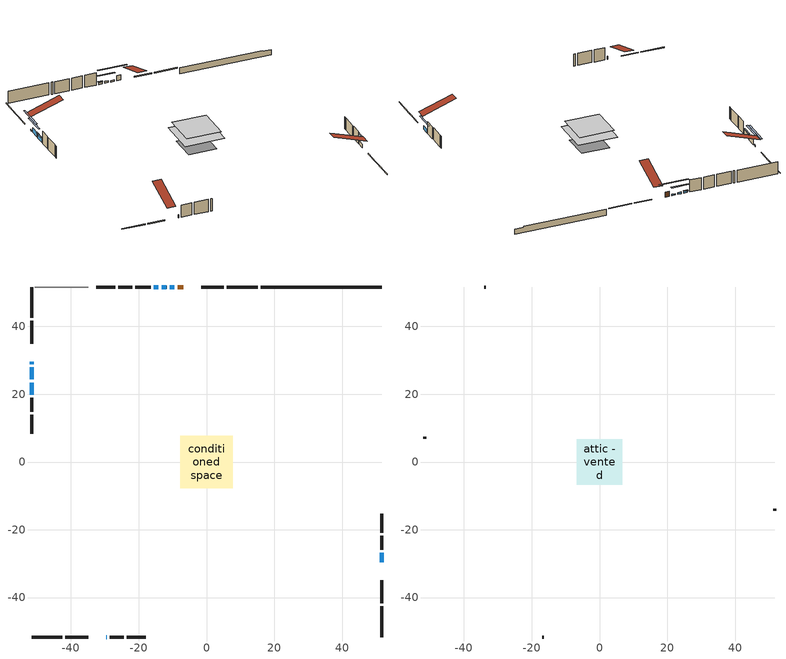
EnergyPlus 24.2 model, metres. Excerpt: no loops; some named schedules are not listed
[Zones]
conditioned space
 floor othersidecoefficients (Floor1 construction): -2.17,-2.17 -2.17,2.17 2.17,2.17 2.17,-2.17 z0.46
 floor adiabatic (AdiabaticFloorConstruction): -7.68,-7.68 -7.68,7.68 7.68,7.68 7.68,-7.68 z2.9
 floor foundation (Slab1 construction): -5.43,-5.43 -5.43,5.43 5.43,5.43 5.43,-5.43 z-1.93
 wall outside (RimJoist1 construction): 15.1,51.63 6,51.63 / -51.63,-51.63 -42.53,-51.63 / -51.63,51.63 -51.63,42.53 / 51.63,-51.63 51.63,-42.53 z0.46:0.76
 wall outside (RimJoist2 construction): 5.07,51.63 -1.6,51.63 / -41.6,-51.63 -34.93,-51.63 / -51.63,41.6 -51.63,34.93 / 51.63,-41.6 51.63,-34.93 z0.46:0.76
 wall outside (AdiabaticWallConstruction 1): -6.91,51.63 -8.52,51.63 z0.46:2.49
 wall outside (AdiabaticWallConstruction): -29.62,-51.63 -29.41,-51.63 z0.46:1.68; -9.45,51.63 -10.87,51.63 / -51.63,29.62 -51.63,28.91 z0.46:0.99; 51.63,-29.62 51.63,-26.79 z0.46:1.93; -11.8,51.63 -13.24,51.63 z0.46:1.26; -51.63,27.98 -51.63,24.37 / -51.63,23.45 -51.63,19.84 z0.46:2.43; -14.17,51.63 -15.59,51.63 z0.46:1.24
 wall outside (Wall2 construction): -21.96,51.63 -26.03,51.63 / -28.48,-51.63 -24.41,-51.63 / -51.63,18.91 -51.63,14.84 / 51.63,-25.86 51.63,-21.79 z0.46:5.34
 wall outside (Wall3 construction): -26.96,51.63 -32.56,51.63 / -23.48,-51.63 -17.89,-51.63 / -51.63,13.91 -51.63,8.32 / 51.63,-20.86 51.63,-15.26 z0.46:5.34
 wall foundation (FoundationWall1 construction): 16.03,51.63,-1.93 16.03,51.63,0.46 48.07,51.63,0.46 48.07,51.63,0.14 51.63,51.63,0.14 51.63,51.63,-1.93
 wall othersidecoefficients (Wall1 construction): -16.52,51.63 -21.03,51.63 z0.46:5.34
 wall adiabatic (Wall6 construction): -34.89,51.63 -50.7,51.63 z0.46:5.34
 window (WindowConstruction 5): -29.62,-51.63 -29.41,-51.63 z0.46:1.68
 window (WindowConstruction 6): -9.45,51.63 -10.87,51.63 z0.46:0.99
 window (WindowConstruction 7): -51.63,29.62 -51.63,28.91 z0.46:0.99
 window (WindowConstruction): 51.63,-29.62 51.63,-26.79 z0.46:1.93
 window (WindowConstruction 1): -11.8,51.63 -13.24,51.63 z0.46:1.26
 window (WindowConstruction 2): -51.63,27.98 -51.63,24.38 z0.46:2.43
 window (WindowConstruction 3): -14.17,51.63 -15.59,51.63 z0.46:1.24
 window (WindowConstruction 4): -51.63,23.45 -51.63,19.84 z0.46:2.43
 door (Door): -6.91,51.63 -8.52,51.63 z0.46:2.49
 ceiling adiabatic (AdiabaticFloorConstruction): 7.68,-7.68 7.68,7.68 -7.68,7.68 -7.68,-7.68 z2.9
attic - vented
 floor to conditioned space (Floor2 construction Reversed): -6.73,-6.73 -6.73,6.73 6.73,6.73 6.73,-6.73 z5.34
 wall outside (Wall4 construction): -33.49,51.63 -33.96,51.63 / -16.96,-51.63 -16.49,-51.63 / -51.63,7.39 -51.63,6.92 / 51.63,-14.33 51.63,-13.86 z0.46:5.34
 roof outside (Roof1 construction): -5.98,51.63,5.34 -5.98,38.52,9.7 -2.53,38.52,9.7 -2.53,51.63,5.34; -30.55,-51.63,5.34 -30.55,-38.52,9.7 -34,-38.52,9.7 -34,-51.63,5.34; -51.63,30.55,5.34 -38.52,30.55,9.7 -38.52,34,9.7 -51.63,34,5.34; 51.63,-30.55,5.34 38.52,-30.55,9.7 38.52,-34,9.7 51.63,-34,5.34
shading: -15.91,51.63 -4.41,51.63 -4.41,52.1 -15.91,52.1 z6.03; -51.63,23.87 -51.63,34.66 -52.1,34.66 -52.1,23.87 z6.03; 51.63,-24.17 51.63,-32.24 52.1,-32.24 52.1,-24.17 z4.55; -15.86,51.63 -9.18,51.63 -9.18,52.1 -15.86,52.1 z3.88; -51.63,21.75 -51.63,30.6 -52.1,30.6 -52.1,21.75 z5.05; -15.79,51.63 -13.97,51.63 -13.97,52.1 -15.79,52.1 z1.44; -51.63,19.64 -51.63,23.65 -52.1,23.65 -52.1,19.64 z2.63
[Building]
Building 1: Terrain=Suburbs
[Site:Location]
Toronto City Centre_ON: Latitude {deg}=43.63; Longitude {deg}=-79.39; Time Zone {hr}=-5; Elevation {m}=77; Keep Site Location Information=Yes
[Site:GroundTemperature:Shallow]
5.01852, 3.26908, 3.12898, 3.95918, 7.29196, 10.6092, 13.4851, 15.3069, 15.4617, 13.9799, 11.1774, 7.9619
[Site:WaterMainsTemperature]
Calculation Method=Schedule; Temperature Schedule=mains temperature schedule
[Material] Roughness=Rough; Thermal Absorptance=0.9
Name | Thickness {m} | Conductivity {W/m-K} | Density {kg/m3} | Specific Heat {J/kg-K} | Solar Absorptance | Visible Absorptance
asphalt or fiberglass shingles | 0.00635 | 0.162714 | 1121.4 | 1465.45 | 0.4 | 0.4
ceiling loosefill ins | 0.0846667 | 0.0480833 | 16.02 | 1046.75 | 0.7 | 0.7
ceiling stud and cavity | 0.1397 | 0.0937792 | 65.682 | 1177.47 | 0.7 | 0.7
concrete 4.0 in. | 0.1016 | 1.803125 | 2242.8 | 837.4 | 0.7 | 0.7
concrete 8.0 in. | 0.2032 | 1.803125 | 2242.8 | 837.4 | 0.7 | 0.7
door material | 0.04445 | 0.053851 | 512.64 | 1214.23 | 0.7 | 0.7
exterior vertical ins | 0.639447 | 0.029427 | 32.04 | 1214.23 | 0.7 | 0.7
floor covering | 0.0127 | 0.0433444 | 54.468 | 1339.84 | 0.6 | 0.6
floor rigid ins | 0.051816 | 0.029427 | 32.04 | 1214.23 | 0.7 | 0.7
floor rigid ins 1; wall rigid ins | 0.512978 | 0.029427 | 32.04 | 1214.23 | 0.7 | 0.7
floor stud and cavity | 0.1397 | 0.0903722 | 92.3553 | 1139.71 | 0.7 | 0.7
floor stud and cavity 1 | 0.1397 | 1.75129 | 37.0049 | 1207.88 | 0.7 | 0.7
furniture material conditioned space 1 | 0.1524 | 0.115458 | 640.8 | 1214.23 | 0.6 | 0.6
gypsum board | 0.0127 | 0.160291 | 801 | 837.4 | 0.6 | 0.6
gypsum board 1 | 0.0127 | 0.160291 | 801 | 837.4 | 0.7 | 0.7
osb sheathing 0.5 in. | 0.0127 | 0.115458 | 512.64 | 1214.23 | 0.4 | 0.4
osb sheathing 0.5 in. 1 | 0.0127 | 0.115458 | 512.64 | 1214.23 | 0.7 | 0.7
osb sheathing 0.75 in. | 0.01905 | 0.115458 | 512.64 | 1214.23 | 0.7 | 0.7
osb sheathing 2.0 in. | 0.0508 | 0.115458 | 512.64 | 1214.23 | 0.7 | 0.7
rim joist stud and cavity | 0.0508 | 0.0451784 | 125.044 | 1163.47 | 0.6 | 0.6
rim joist stud and cavity 1 | 0.0508 | 0.107068 | 50.32683 | 1063.81 | 0.6 | 0.6
slab rigid ins | 0.588449 | 0.029427 | 32.04 | 1214.23 | 0.7 | 0.7
wall stud and cavity | 0.1397 | 0.081662 | 139.0536 | 1170.24 | 0.7 | 0.7
wall stud and cavity 1 | 0.1397 | 0.0827303 | 139.0536 | 1170.24 | 0.7 | 0.7
wall stud and cavity 2 | 0.1397 | 0.0823012 | 139.0536 | 1170.24 | 0.7 | 0.7
wall stud and cavity 3 | 0.0889 | 6.1454 | 50.32683 | 1063.81 | 0.6 | 0.6
wall stud and cavity 4 | 0.1397 | 0.0750922 | 139.0536 | 1170.24 | 0.7 | 0.7
wall stud and cavity 5 | 0.0889 | 0.380278 | 52.3479 | 1209.89 | 0.7 | 0.7
wall stud and cavity 6 | 0.0889 | 0.391764 | 83.0341 | 1211.67 | 0.7 | 0.7
wood siding | 0.0254 | 0.102417 | 544.68 | 1172.36 | 0.4 | 0.4
wood siding 1 | 0.00254 | 0.102417 | 544.68 | 1172.36 | 0.4 | 0.4
wood siding 2; wood siding 3; wood siding 4 | 0.0254 | 0.102417 | 544.68 | 1172.36 | 0.7 | 0.7
[WindowMaterial:SimpleGlazingSystem]
Name | U-Factor {W/m2-K} | Solar Heat Gain Coefficient
WindowMaterial | 2.88329 | 0.7
WindowMaterial 1 | 2.972433 | 0.61
WindowMaterial 2 | 2.88499 | 0.7
WindowMaterial 3 | 2.94177 | 0.65
WindowMaterial 4 | 6.93965 | 0.69
WindowMaterial 5 | 4.47029 | 0.64
[Construction]
AdiabaticFloorConstruction: floor stud and cavity 1, floor rigid ins 1, osb sheathing 0.75 in., floor covering
AdiabaticWallConstruction: wood siding 3, wall rigid ins, wall stud and cavity 5, gypsum board
AdiabaticWallConstruction 1: wood siding 4, wall rigid ins, wall stud and cavity 5, gypsum board
Door: door material
Floor1 construction: floor stud and cavity, floor rigid ins, osb sheathing 0.75 in., floor covering
Floor2 construction Reversed: gypsum board, ceiling stud and cavity, ceiling loosefill ins
FoundationWall1 construction: concrete 8.0 in., gypsum board 1
furniture construction conditioned space 1: furniture material conditioned space 1
PartitionWallConstruction: gypsum board, wall stud and cavity 6, gypsum board
RimJoist1 construction: wood siding 2, osb sheathing 2.0 in., rim joist stud and cavity
RimJoist2 construction: wood siding 2, rim joist stud and cavity 1
Roof1 construction: asphalt or fiberglass shingles
Slab1 construction: slab rigid ins, concrete 4.0 in.
Wall1 construction: osb sheathing 0.5 in., wall stud and cavity, gypsum board
Wall2 construction: wood siding, osb sheathing 0.5 in. 1, wall stud and cavity 1, gypsum board
Wall3 construction: wood siding, osb sheathing 0.5 in. 1, wall stud and cavity 2, gypsum board
Wall4 construction: wood siding 1, wall stud and cavity 3
Wall6 construction: osb sheathing 0.5 in., wall stud and cavity 4, gypsum board
WindowConstruction: WindowMaterial
WindowConstruction 1: WindowMaterial 1
WindowConstruction 2; WindowConstruction 4: WindowMaterial 2
WindowConstruction 3: WindowMaterial 3
WindowConstruction 5: WindowMaterial 4
WindowConstruction 6; WindowConstruction 7: WindowMaterial 5
[Zone] Multiplier=1; Part of Total Floor Area=Yes
Name | Volume {m3}
attic - vented | 128.341
conditioned space | 898.6
[Space]
Name | Zone | Volume {m3}
attic - vented 1 | attic - vented | 128.341
conditioned space 1 | conditioned space | 898.6
[ZoneInfiltration:EffectiveLeakageArea]
infil attic - vented 1: Zone or Space=attic - vented 1; Schedule=Always On Discrete; Effective Air Leakage Area {cm2}=7621.05; Stack Coefficient=0.000642864; Wind Coefficient=1.71309e-05
[ZoneMixing]
whole house fan mix: Zone or Space=attic - vented; Schedule=Always On Continuous; Design Flow Rate Calculation Method=Flow/Zone; Design Flow Rate {m3/s}=0; Source Zone or Space=conditioned space
[SurfaceProperty:OtherSideCoefficients]
other non-freezing space: Combined Convective/Radiative Film Coefficient {W/m2-K}=8.35; Constant Temperature Coefficient=1; External Dry-Bulb Temperature Coefficient=0; Ground Temperature Coefficient=0; Wind Speed Coefficient=0; Zone Air Temperature Coefficient=0; Constant Temperature Schedule=other non-freezing space; Previous Other Side Temperature Coefficient=0
[SurfaceProperty:ExposedFoundationPerimeter]
Slab1: Exposed Perimeter Calculation Method=TotalExposedPerimeter; Total Exposed Perimeter {m}=35.6
[InternalMass] Zone or ZoneList=conditioned space; Space or SpaceList=conditioned space 1
Name | Construction | Surface Area {m2}
furniture mass conditioned space 1 | furniture construction conditioned space 1 | 149.28
partition wall mass | PartitionWallConstruction | 373.201
[Lights]
interior lighting: Zone or ZoneList or Space or SpaceList=conditioned space 1; Schedule=interior lighting schedule; Design Level Calculation Method=LightingLevel; Lighting Level {W}=343.2; Return Air Fraction=0; Fraction Radiant=0.6; Fraction Visible=0.2; Fraction Replaceable=1
[People]
occupants: Zone or ZoneList or Space or SpaceList=conditioned space 1; Number of People Schedule=occupants schedule; Number of People Calculation Method=People; Number of People=3; Fraction Radiant=0.314171; Sensible Heat Fraction=0.56303; Activity Level Schedule=occupants activity schedule; Carbon Dioxide Generation Rate {m3/s-W}=0; Enable ASHRAE 55 Comfort Warnings=No; Mean Radiant Temperature Calculation Type=EnclosureAveraged
[ElectricEquipment] Zone or ZoneList or Space or SpaceList=conditioned space 1; Design Level Calculation Method=EquipmentLevel
Name | Schedule | Design Level {W} | Fraction Latent | Fraction Radiant | Fraction Lost
clothes dryer | clothes dryer schedule | 140.772 | 0.015 | 0.081 | 0.85
clothes washer | clothes washer schedule | 32.1985 | 0.03 | 0.162 | 0.7
cooking range | cooking range schedule | 208.969 | 0.08 | 0.432 | 0.2
dishwasher | dishwasher schedule | 66.8632 | 0.3 | 0.18 | 0.4
fridge | fridge schedule | 72.9452 | 0 | 0.6 | 0
mech vent bath fan 0 | mech vent bath fan 0 schedule | 50.2 | 0 | 0 | 1
mech vent bath fan 1 | mech vent bath fan 1 schedule | 50.2 | 0 | 0 | 1
mech vent house fan | mech vent house fan schedule | 0.95 | 0 | 0 | 1
mech vent house fan cfis | mech vent house fan cfis schedule | 0 | 0 | 0 | 0
mech vent range fan 0 | mech vent range fan 0 schedule | 57 | 0 | 0 | 1
misc plug loads | misc plug loads schedule | 494.7 | 0.045 | 0.513 | 0.1
whole house fan | Always On Discrete | 0 | 0 | 0 | 1
[OtherEquipment] Zone or ZoneList or Space or SpaceList=conditioned space 1; Design Level Calculation Method=EquipmentLevel
Name | Fuel Type | Schedule | Design Level {W} | Fraction Latent | Fraction Radiant | Fraction Lost
clothes dryer 1 | Electricity | clothes dryer schedule | 0 | 0.015 | 0.081 | 0.85
cooking range 1 | Electricity | cooking range schedule | 0 | 0.08 | 0.432 | 0.2
general water use latent | None | general water use schedule | 59.3978 | 1 | 0 | 0
general water use sensible | None | general water use schedule | -58.539 | 0 | 0.6 | 0
mech vent house fan latent load | None | Always On Discrete | 0 | 1 | 0 | 0
mech vent house fan sensible load | None | Always On Discrete | 0 | 0 | 0 | 0
water heater energy adjustment1 | NaturalGas | Always On Discrete | 0.01 | 0 | 0 | 1
[ZoneInfiltration:DesignFlowRate] Zone or ZoneList or Space or SpaceList=conditioned space 1; Schedule=Always On Discrete; Design Flow Rate Calculation Method=Flow/Zone; Design Flow Rate {m3/s}=0
infil flow; natural vent flow; whole house fan flow
[AvailabilityManager:Scheduled]
central ac and furnace airloop Availability Manager: Schedule=Always On Discrete
[Foundation:Kiva]
Foundation Kiva 1: Initial Indoor Air Temperature {C}=18; Wall Height Above Grade {m}=0.460004; Wall Depth Below Slab {m}=0.2032; Custom Block Material Name 1=exterior vertical ins; Custom Block Depth 1 {m}=2.39; Custom Block X Position 1 {m}=0.2159; Custom Block Z Position 1 {m}=0
[Foundation:Kiva:Settings]
Soil Conductivity {W/m-K}=0.849921; Soil Density {kg/m3}=1842.3; Soil Specific Heat {J/kg-K}=418.7; Ground Solar Absorptivity=0.9; Ground Thermal Absorptivity=0.9; Ground Surface Roughness {m}=0.03; Far-Field Width {m}=40; Deep-Ground Boundary Condition=ZeroFlux; Deep-Ground Depth {m}=40; Minimum Cell Dimension {m}=0.2; Maximum Cell Growth Coefficient=3; Simulation Timestep=Timestep
[Exterior:Lights]
exterior lighting: Schedule=exterior lighting schedule; Design Level {W}=75.6
[EnergyManagementSystem:GlobalVariable]
central_ac_and_furnace_airloop_Fan_RTF
infil_program_Qfan
infil_program_Qinf
natural_vent_program_Qnv
natural_vent_program_Qwhf
[EnergyManagementSystem:Sensor]
Name | Output:Variable or Output:Meter Index Key | Output:Variable or Output:Meter
airflow_gain | infil flow | Infiltration Sensible Heat Gain Energy
airflow_gain_1 | natural vent flow | Infiltration Sensible Heat Gain Energy
airflow_gain_2 | whole house fan flow | Infiltration Sensible Heat Gain Energy
airflow_loss | infil flow | Infiltration Sensible Heat Loss Energy
airflow_loss_1 | natural vent flow | Infiltration Sensible Heat Loss Energy
airflow_loss_2 | whole house fan flow | Infiltration Sensible Heat Loss Energy
clg_load_cond |  | Cooling:EnergyTransfer:Zone:CONDITIONED SPACE
clg_sp_s; clg_sp_s_1 | cooling setpoint | Schedule Value
clothes_dryer_exhaust_0_sch_s | clothes dryer exhaust 0 schedule | Schedule Value
cool_season | cooling season schedule | Schedule Value
htg_load_cond |  | Heating:EnergyTransfer:Zone:CONDITIONED SPACE
htg_sp_s; htg_sp_s_1 | heating setpoint | Schedule Value
ig_ee_conv | clothes dryer | Electric Equipment Convective Heating Energy
ig_ee_conv_2 | cooking range | Electric Equipment Convective Heating Energy
ig_ee_conv_4 | fridge | Electric Equipment Convective Heating Energy
ig_ee_conv_5 | misc plug loads | Electric Equipment Convective Heating Energy
ig_ee_conv_6 | whole house fan | Electric Equipment Convective Heating Energy
ig_ee_rad | clothes dryer | Electric Equipment Radiant Heating Energy
ig_ee_rad_2 | cooking range | Electric Equipment Radiant Heating Energy
ig_ee_rad_4 | fridge | Electric Equipment Radiant Heating Energy
ig_ee_rad_5 | misc plug loads | Electric Equipment Radiant Heating Energy
ig_ee_rad_6 | whole house fan | Electric Equipment Radiant Heating Energy
ig_lgt_conv | interior lighting | Lights Convective Heating Energy
ig_lgt_rad | interior lighting | Lights Radiant Heating Energy
ig_lgt_vis | interior lighting | Lights Visible Radiation Heating Energy
ig_oe_conv | clothes dryer 1 | Other Equipment Convective Heating Energy
ig_oe_conv_1 | cooking range 1 | Other Equipment Convective Heating Energy
ig_oe_conv_2 | general water use latent | Other Equipment Convective Heating Energy
ig_oe_conv_3 | general water use sensible | Other Equipment Convective Heating Energy
ig_oe_conv_4 | water heater energy adjustment1 | Other Equipment Convective Heating Energy
ig_oe_rad | clothes dryer 1 | Other Equipment Radiant Heating Energy
ig_oe_rad_1 | cooking range 1 | Other Equipment Radiant Heating Energy
ig_oe_rad_2 | general water use latent | Other Equipment Radiant Heating Energy
ig_oe_rad_3 | general water use sensible | Other Equipment Radiant Heating Energy
ig_oe_rad_4 | water heater energy adjustment1 | Other Equipment Radiant Heating Energy
ig_ppl_conv | occupants | People Convective Heating Energy
ig_ppl_rad | occupants | People Radiant Heating Energy
im_conv | furniture mass conditioned space 1 | Surface Inside Face Convection Heat Gain Energy
im_conv_1 | partition wall mass | Surface Inside Face Convection Heat Gain Energy
im_ig | furniture mass conditioned space 1 | Surface Inside Face Internal Gains Radiation Heat Gain Energy
im_ig_1 | partition wall mass | Surface Inside Face Internal Gains Radiation Heat Gain Energy
im_lgt | furniture mass conditioned space 1 | Surface Inside Face Lights Radiation Heat Gain Energy
im_lgt_1 | partition wall mass | Surface Inside Face Lights Radiation Heat Gain Energy
im_sol | furniture mass conditioned space 1 | Surface Inside Face Solar Radiation Heat Gain Energy
im_sol_1 | partition wall mass | Surface Inside Face Solar Radiation Heat Gain Energy
im_surf | furniture mass conditioned space 1 | Surface Inside Face Net Surface Thermal Radiation Heat Gain Energy
im_surf_1 | partition wall mass | Surface Inside Face Net Surface Thermal Radiation Heat Gain Energy
mech_vent_bath_fan_0_sch_s | mech vent bath fan 0 schedule | Schedule Value
mech_vent_bath_fan_1_sch_s | mech vent bath fan 1 schedule | Schedule Value
mech_vent_range_fan_0_sch_s | mech vent range fan 0 schedule | Schedule Value
mv_conv | mech vent bath fan 0 | Electric Equipment Convective Heating Energy
mv_conv_1 | mech vent bath fan 1 | Electric Equipment Convective Heating Energy
mv_conv_2 | mech vent house fan | Electric Equipment Convective Heating Energy
mv_conv_3 | mech vent house fan cfis | Electric Equipment Convective Heating Energy
mv_conv_4 | mech vent range fan 0 | Electric Equipment Convective Heating Energy
mv_conv_5 | mech vent house fan latent load | Other Equipment Convective Heating Energy
mv_conv_6 | mech vent house fan sensible load | Other Equipment Convective Heating Energy
mv_rad | mech vent bath fan 0 | Electric Equipment Radiant Heating Energy
mv_rad_1 | mech vent bath fan 1 | Electric Equipment Radiant Heating Energy
mv_rad_2 | mech vent house fan | Electric Equipment Radiant Heating Energy
mv_rad_3 | mech vent house fan cfis | Electric Equipment Radiant Heating Energy
mv_rad_4 | mech vent range fan 0 | Electric Equipment Radiant Heating Energy
mv_rad_5 | mech vent house fan latent load | Other Equipment Radiant Heating Energy
mv_rad_6 | mech vent house fan sensible load | Other Equipment Radiant Heating Energy
natural_vent_s | natural vent schedule | Schedule Value
oa_temp |  | Site Outdoor Air Drybulb Temperature
out_pb_s |  | Site Outdoor Air Barometric Pressure
out_wt_s |  | Site Outdoor Air Humidity Ratio
site_vw_s |  | Site Wind Speed
ss_back_out | Window1 | Surface Window Shortwave from Zone Back Out Window Heat Transfer Rate
ss_back_out_1 | Window10 | Surface Window Shortwave from Zone Back Out Window Heat Transfer Rate
ss_back_out_2 | Window12 | Surface Window Shortwave from Zone Back Out Window Heat Transfer Rate
ss_back_out_3 | Window2 | Surface Window Shortwave from Zone Back Out Window Heat Transfer Rate
ss_back_out_4 | Window3 | Surface Window Shortwave from Zone Back Out Window Heat Transfer Rate
ss_back_out_5 | Window5 | Surface Window Shortwave from Zone Back Out Window Heat Transfer Rate
ss_back_out_6 | Window7 | Surface Window Shortwave from Zone Back Out Window Heat Transfer Rate
ss_back_out_7 | Window8 | Surface Window Shortwave from Zone Back Out Window Heat Transfer Rate
ss_conv | Door1 | Surface Inside Face Convection Heat Gain Energy
ss_conv_1 | Window1 | Surface Inside Face Convection Heat Gain Energy
ss_conv_2 | Window10 | Surface Inside Face Convection Heat Gain Energy
ss_conv_3 | Window12 | Surface Inside Face Convection Heat Gain Energy
ss_conv_4 | Window2 | Surface Inside Face Convection Heat Gain Energy
ss_conv_5 | Window3 | Surface Inside Face Convection Heat Gain Energy
ss_conv_6 | Window5 | Surface Inside Face Convection Heat Gain Energy
ss_conv_7 | Window7 | Surface Inside Face Convection Heat Gain Energy
ss_conv_8 | Window8 | Surface Inside Face Convection Heat Gain Energy
ss_ig | Door1 | Surface Inside Face Internal Gains Radiation Heat Gain Energy
ss_ig_1 | Window1 | Surface Inside Face Internal Gains Radiation Heat Gain Energy
ss_ig_2 | Window10 | Surface Inside Face Internal Gains Radiation Heat Gain Energy
ss_ig_3 | Window12 | Surface Inside Face Internal Gains Radiation Heat Gain Energy
ss_ig_4 | Window2 | Surface Inside Face Internal Gains Radiation Heat Gain Energy
ss_ig_5 | Window3 | Surface Inside Face Internal Gains Radiation Heat Gain Energy
ss_ig_6 | Window5 | Surface Inside Face Internal Gains Radiation Heat Gain Energy
ss_ig_7 | Window7 | Surface Inside Face Internal Gains Radiation Heat Gain Energy
ss_ig_8 | Window8 | Surface Inside Face Internal Gains Radiation Heat Gain Energy
ss_lgt | Door1 | Surface Inside Face Lights Radiation Heat Gain Energy
ss_sol | Door1 | Surface Inside Face Solar Radiation Heat Gain Energy
ss_surf | Door1 | Surface Inside Face Net Surface Thermal Radiation Heat Gain Energy
ss_surf_1 | Window1 | Surface Inside Face Net Surface Thermal Radiation Heat Gain Energy
ss_surf_2 | Window10 | Surface Inside Face Net Surface Thermal Radiation Heat Gain Energy
ss_surf_3 | Window12 | Surface Inside Face Net Surface Thermal Radiation Heat Gain Energy
ss_surf_4 | Window2 | Surface Inside Face Net Surface Thermal Radiation Heat Gain Energy
ss_surf_5 | Window3 | Surface Inside Face Net Surface Thermal Radiation Heat Gain Energy
ss_surf_6 | Window5 | Surface Inside Face Net Surface Thermal Radiation Heat Gain Energy
ss_surf_7 | Window7 | Surface Inside Face Net Surface Thermal Radiation Heat Gain Energy
ss_surf_8 | Window8 | Surface Inside Face Net Surface Thermal Radiation Heat Gain Energy
ss_trans_in | Window1 | Surface Window Transmitted Solar Radiation Rate
ss_trans_in_1 | Window10 | Surface Window Transmitted Solar Radiation Rate
ss_trans_in_2 | Window12 | Surface Window Transmitted Solar Radiation Rate
ss_trans_in_3 | Window2 | Surface Window Transmitted Solar Radiation Rate
ss_trans_in_4 | Window3 | Surface Window Transmitted Solar Radiation Rate
ss_trans_in_5 | Window5 | Surface Window Transmitted Solar Radiation Rate
ss_trans_in_6 | Window7 | Surface Window Transmitted Solar Radiation Rate
ss_trans_in_7 | Window8 | Surface Window Transmitted Solar Radiation Rate
ss_trans_out | Window1 | Surface Inside Face Initial Transmitted Diffuse Transmitted Out Window Solar Radiation Rate
ss_trans_out_1 | Window10 | Surface Inside Face Initial Transmitted Diffuse Transmitted Out Window Solar Radiation Rate
ss_trans_out_2 | Window12 | Surface Inside Face Initial Transmitted Diffuse Transmitted Out Window Solar Radiation Rate
ss_trans_out_3 | Window2 | Surface Inside Face Initial Transmitted Diffuse Transmitted Out Window Solar Radiation Rate
ss_trans_out_4 | Window3 | Surface Inside Face Initial Transmitted Diffuse Transmitted Out Window Solar Radiation Rate
ss_trans_out_5 | Window5 | Surface Inside Face Initial Transmitted Diffuse Transmitted Out Window Solar Radiation Rate
ss_trans_out_6 | Window7 | Surface Inside Face Initial Transmitted Diffuse Transmitted Out Window Solar Radiation Rate
ss_trans_out_7 | Window8 | Surface Inside Face Initial Transmitted Diffuse Transmitted Out Window Solar Radiation Rate
s_conv | Floor1 | Surface Inside Face Convection Heat Gain Energy
s_conv_1 | Floor2 | Surface Inside Face Convection Heat Gain Energy
s_conv_10 | RimJoist2:180 | Surface Inside Face Convection Heat Gain Energy
s_conv_11 | RimJoist2:270 | Surface Inside Face Convection Heat Gain Energy
s_conv_12 | RimJoist2:90 | Surface Inside Face Convection Heat Gain Energy
s_conv_13 | Slab1 | Surface Inside Face Convection Heat Gain Energy
s_conv_14 | Wall1 | Surface Inside Face Convection Heat Gain Energy
s_conv_15 | Wall2:0 | Surface Inside Face Convection Heat Gain Energy
s_conv_16 | Wall2:180 | Surface Inside Face Convection Heat Gain Energy
s_conv_17 | Wall2:270 | Surface Inside Face Convection Heat Gain Energy
s_conv_18 | Wall2:90 | Surface Inside Face Convection Heat Gain Energy
s_conv_19 | Wall3:0 | Surface Inside Face Convection Heat Gain Energy
s_conv_2 | FoundationWall1 | Surface Inside Face Convection Heat Gain Energy
s_conv_20 | Wall3:180 | Surface Inside Face Convection Heat Gain Energy
s_conv_21 | Wall3:270 | Surface Inside Face Convection Heat Gain Energy
s_conv_22 | Wall3:90 | Surface Inside Face Convection Heat Gain Energy
s_conv_23 | Wall6 | Surface Inside Face Convection Heat Gain Energy
s_conv_3 | inferred conditioned ceiling | Surface Inside Face Convection Heat Gain Energy
s_conv_4 | inferred conditioned floor | Surface Inside Face Convection Heat Gain Energy
s_conv_5 | RimJoist1:0 | Surface Inside Face Convection Heat Gain Energy
s_conv_6 | RimJoist1:180 | Surface Inside Face Convection Heat Gain Energy
